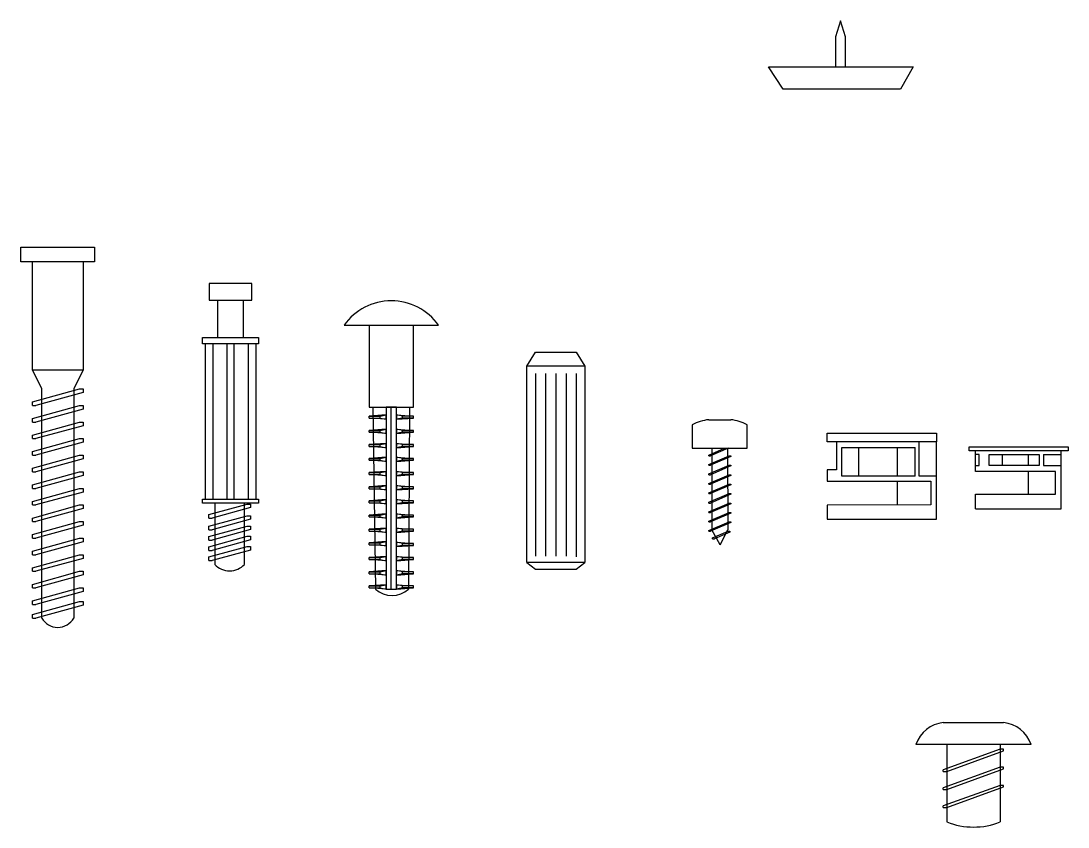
# Model space of a CAD drawing. Header units: inches. Extents: x 35 to 560, y 561 to 1057.
# Drawn here: x 252.61 to 267.08, y 619.43 to 630.58 of the extents above; entities that cross this region are included whole.
import ezdxf

# ---------------------------------------------------------------- set-up
doc = ezdxf.new("R2010")
doc.units = ezdxf.units.IN
doc.header["$MEASUREMENT"] = 0

msp = doc.modelspace()

# ---------------------------------------------------------------- linework, layer by layer
at = {"color": 4}
for p, q in [((263.935, 630.576), (263.866, 630.355)), ((264.005, 630.355), (263.935, 630.576)), ((263.866, 630.355), (263.866, 629.94)), ((264.005, 629.94), (264.005, 630.355)), ((263.141, 629.634), (262.939, 629.94)), ((262.939, 629.94), (264.939, 629.94)), ((264.939, 629.94), (264.762, 629.634)), ((264.762, 629.634), (263.141, 629.634)), ((255.119, 626.199), (255.893, 626.199)), ((255.119, 626.113), (255.119, 626.199)), ((255.893, 626.199), (255.893, 626.113)), ((255.893, 626.113), (255.119, 626.113)), ((263.75, 624.875), (265.263, 624.875)), ((263.75, 624.756), (263.75, 624.875)), ((265.263, 624.875), (265.263, 624.756)), ((265.263, 624.756), (263.75, 624.756)), ((263.878, 624.756), (263.878, 624.371)), ((263.953, 624.282), (263.953, 624.677)), ((263.953, 624.677), (264.968, 624.677)), ((264.183, 624.677), (264.183, 624.282)), ((264.716, 624.677), (264.716, 624.282)), ((264.968, 624.282), (264.968, 624.677)), ((265.022, 624.282), (265.022, 624.756)), ((265.263, 624.282), (265.263, 624.756)), ((263.878, 624.371), (263.75, 624.371)), ((263.75, 624.371), (263.75, 624.214)), ((264.968, 624.282), (263.953, 624.282)), ((265.263, 624.282), (265.022, 624.282)), ((265.263, 623.69), (265.263, 624.282)), ((263.75, 624.214), (265.185, 624.214)), ((264.716, 624.214), (264.716, 623.884)), ((265.185, 624.214), (265.185, 623.884)), ((255.204, 623.751), (255.734, 623.897)), ((255.782, 623.847), (255.253, 623.701)), ((255.287, 623.909), (255.287, 623.062)), ((255.7, 623.062), (255.7, 623.909)), ((255.734, 623.897), (255.782, 623.897)), ((255.782, 623.897), (255.782, 623.847)), ((265.185, 623.884), (263.75, 623.883)), ((263.75, 623.883), (263.75, 623.69)), ((255.204, 623.701), (255.204, 623.751)), ((255.204, 623.59), (255.734, 623.736)), ((255.204, 623.701), (255.253, 623.701)), ((255.782, 623.686), (255.253, 623.54)), ((255.734, 623.736), (255.782, 623.736)), ((255.782, 623.736), (255.782, 623.686)), ((263.75, 623.69), (265.263, 623.69)), ((255.204, 623.447), (255.734, 623.593)), ((255.204, 623.54), (255.204, 623.59)), ((255.204, 623.54), (255.253, 623.54)), ((255.782, 623.543), (255.253, 623.397)), ((255.734, 623.593), (255.782, 623.593)), ((255.782, 623.593), (255.782, 623.543)), ((255.204, 623.306), (255.734, 623.452)), ((255.204, 623.397), (255.204, 623.447)), ((255.204, 623.397), (255.253, 623.397)), ((255.782, 623.402), (255.253, 623.256)), ((255.734, 623.452), (255.782, 623.452)), ((255.782, 623.452), (255.782, 623.402)), ((255.204, 623.165), (255.734, 623.311)), ((255.204, 623.256), (255.204, 623.306)), ((255.204, 623.256), (255.253, 623.256)), ((255.782, 623.261), (255.253, 623.115)), ((255.734, 623.311), (255.782, 623.311)), ((255.782, 623.311), (255.782, 623.261)), ((255.204, 623.115), (255.204, 623.165)), ((255.204, 623.115), (255.253, 623.115)), ((265.355, 620.876), (266.189, 620.876)), ((264.975, 620.575), (266.57, 620.575)), ((266.142, 620.507), (265.355, 620.224)), ((265.404, 620.575), (265.404, 619.502)), ((265.404, 620.2), (266.186, 620.487)), ((266.142, 620.575), (266.142, 619.502)), ((266.186, 620.507), (266.142, 620.507)), ((266.186, 620.487), (266.186, 620.507)), ((266.142, 620.258), (265.355, 619.975)), ((265.355, 620.2), (265.355, 620.224)), ((265.355, 620.2), (265.404, 620.2)), ((265.404, 619.951), (266.186, 620.238)), ((266.186, 620.258), (266.142, 620.258)), ((266.186, 620.238), (266.186, 620.258)), ((266.142, 620.008), (265.355, 619.726)), ((265.355, 619.951), (265.355, 619.975)), ((265.355, 619.951), (265.404, 619.951)), ((265.404, 619.702), (266.186, 619.989)), ((266.186, 620.008), (266.142, 620.008)), ((266.186, 619.989), (266.186, 620.008)), ((265.355, 619.702), (265.355, 619.726)), ((265.355, 619.702), (265.404, 619.702))]:
    msp.add_line(p, q, dxfattribs=at)
at = {"color": 1}
for p, q in [((252.609, 627.247), (252.609, 627.447)), ((252.609, 627.447), (253.626, 627.447)), ((253.626, 627.447), (253.626, 627.247)), ((252.769, 627.247), (252.609, 627.247)), ((252.769, 625.751), (252.769, 627.247)), ((253.626, 627.247), (252.769, 627.247)), ((253.467, 627.247), (253.467, 625.751)), ((252.897, 625.489), (252.769, 625.751)), ((252.769, 625.751), (253.467, 625.751)), ((253.467, 625.751), (253.338, 625.489)), ((259.72, 625.703), (259.72, 623.176)), ((259.86, 625.703), (259.86, 623.176)), ((260.001, 625.703), (260.001, 623.176)), ((260.142, 625.703), (260.142, 623.176)), ((260.283, 625.703), (260.283, 623.168)), ((260.4, 625.805), (260.4, 623.087)), ((252.769, 625.31), (253.419, 625.489)), ((253.467, 625.439), (252.817, 625.26)), ((252.897, 622.321), (252.897, 625.489)), ((253.338, 625.489), (253.338, 622.321)), ((253.419, 625.489), (253.467, 625.489)), ((253.467, 625.489), (253.467, 625.439)), ((252.769, 625.26), (252.769, 625.31)), ((252.769, 625.26), (252.817, 625.26)), ((252.769, 625.08), (253.419, 625.26)), ((253.419, 625.26), (253.467, 625.26)), ((253.467, 625.26), (253.467, 625.21)), ((253.467, 625.21), (252.817, 625.03)), ((252.769, 625.03), (252.769, 625.08)), ((252.769, 625.03), (252.817, 625.03)), ((252.769, 624.851), (253.419, 625.03)), ((253.467, 624.98), (252.817, 624.801)), ((253.419, 625.03), (253.467, 625.03)), ((253.467, 625.03), (253.467, 624.98)), ((252.769, 624.801), (252.769, 624.851)), ((252.769, 624.801), (252.817, 624.801)), ((252.769, 624.622), (253.419, 624.801)), ((253.467, 624.751), (252.817, 624.572)), ((253.419, 624.801), (253.467, 624.801)), ((253.467, 624.801), (253.467, 624.751)), ((252.769, 624.572), (252.769, 624.622)), ((252.769, 624.572), (252.817, 624.572)), ((252.769, 624.392), (253.419, 624.572)), ((253.419, 624.572), (253.467, 624.572)), ((253.467, 624.572), (253.467, 624.522)), ((252.769, 624.342), (252.769, 624.392)), ((253.467, 624.522), (252.817, 624.342)), ((252.769, 624.342), (252.817, 624.342)), ((252.769, 624.163), (253.419, 624.342)), ((253.467, 624.293), (252.817, 624.113)), ((253.419, 624.342), (253.467, 624.342)), ((253.467, 624.342), (253.467, 624.293)), ((252.769, 624.113), (252.769, 624.163)), ((252.769, 624.113), (252.817, 624.113)), ((252.769, 623.934), (253.419, 624.113)), ((253.419, 624.113), (253.467, 624.113)), ((253.467, 624.113), (253.467, 624.063)), ((253.467, 624.063), (252.817, 623.884)), ((252.769, 623.884), (252.769, 623.934)), ((252.769, 623.884), (252.817, 623.884)), ((252.769, 623.704), (253.419, 623.884)), ((253.467, 623.834), (252.817, 623.654)), ((253.419, 623.884), (253.467, 623.884)), ((253.467, 623.884), (253.467, 623.834)), ((252.769, 623.654), (252.769, 623.704)), ((252.769, 623.654), (252.817, 623.654)), ((252.769, 623.475), (253.419, 623.654)), ((253.467, 623.605), (252.817, 623.425)), ((253.419, 623.654), (253.467, 623.654)), ((253.467, 623.654), (253.467, 623.605)), ((252.769, 623.425), (252.769, 623.475)), ((252.769, 623.425), (252.817, 623.425)), ((252.769, 623.246), (253.419, 623.425)), ((253.467, 623.375), (252.817, 623.196)), ((253.419, 623.425), (253.467, 623.425)), ((253.467, 623.425), (253.467, 623.375)), ((252.769, 623.196), (252.769, 623.246)), ((252.769, 623.196), (252.817, 623.196)), ((252.769, 623.016), (253.419, 623.196)), ((253.467, 623.146), (252.817, 622.967)), ((253.419, 623.196), (253.467, 623.196)), ((253.467, 623.196), (253.467, 623.146)), ((252.769, 622.967), (252.769, 623.016)), ((252.769, 622.967), (252.817, 622.967)), ((252.769, 622.787), (253.419, 622.967)), ((253.419, 622.967), (253.467, 622.967)), ((253.467, 622.967), (253.467, 622.917)), ((252.769, 622.737), (252.769, 622.787)), ((253.467, 622.917), (252.817, 622.737)), ((252.769, 622.737), (252.817, 622.737)), ((252.769, 622.558), (253.419, 622.737)), ((253.467, 622.687), (252.817, 622.508)), ((253.419, 622.737), (253.467, 622.737)), ((253.467, 622.737), (253.467, 622.687)), ((252.769, 622.508), (252.769, 622.558)), ((252.769, 622.371), (253.419, 622.551)), ((252.769, 622.508), (252.817, 622.508)), ((253.467, 622.501), (252.817, 622.321)), ((253.419, 622.551), (253.467, 622.551)), ((253.467, 622.551), (253.467, 622.501)), ((252.769, 622.321), (252.769, 622.371)), ((252.769, 622.321), (252.817, 622.321))]:
    msp.add_line(p, q, dxfattribs=at)
at = {"color": 3}
for p, q in [((257.074, 626.37), (258.38, 626.37)), ((257.421, 626.37), (257.421, 625.238)), ((258.034, 625.238), (258.034, 626.37)), ((257.421, 625.238), (258.034, 625.238)), ((257.421, 625.085), (257.421, 625.112)), ((257.421, 625.112), (257.573, 625.112)), ((257.471, 625.238), (257.508, 622.722)), ((257.573, 625.112), (257.657, 625.129)), ((257.573, 625.085), (257.573, 625.112)), ((257.727, 622.722), (257.727, 625.238)), ((257.883, 625.112), (257.798, 625.129)), ((258.034, 625.112), (257.883, 625.112)), ((257.883, 625.085), (257.883, 625.112)), ((257.978, 625.238), (257.965, 622.722)), ((258.034, 625.085), (258.034, 625.112)), ((257.421, 625.085), (257.573, 625.085)), ((257.573, 625.085), (257.657, 625.069)), ((257.883, 625.085), (257.798, 625.069)), ((258.034, 625.085), (257.883, 625.085)), ((257.421, 624.889), (257.421, 624.916)), ((257.421, 624.916), (257.573, 624.916)), ((257.421, 624.889), (257.573, 624.889)), ((257.573, 624.916), (257.657, 624.932)), ((257.573, 624.889), (257.573, 624.916)), ((257.573, 624.889), (257.657, 624.872)), ((257.883, 624.916), (257.798, 624.932)), ((257.883, 624.889), (257.798, 624.872)), ((258.034, 624.916), (257.883, 624.916)), ((257.883, 624.889), (257.883, 624.916)), ((258.034, 624.889), (257.883, 624.889)), ((258.034, 624.889), (258.034, 624.916)), ((257.421, 624.692), (257.421, 624.719)), ((257.421, 624.719), (257.573, 624.719)), ((257.421, 624.692), (257.573, 624.692)), ((257.573, 624.719), (257.657, 624.735)), ((257.573, 624.692), (257.573, 624.719)), ((257.573, 624.692), (257.657, 624.676)), ((257.883, 624.719), (257.798, 624.735)), ((257.883, 624.692), (257.798, 624.676)), ((258.034, 624.719), (257.883, 624.719)), ((257.883, 624.692), (257.883, 624.719)), ((258.034, 624.692), (257.883, 624.692)), ((258.034, 624.692), (258.034, 624.719)), ((257.421, 624.502), (257.421, 624.529)), ((257.421, 624.529), (257.573, 624.529)), ((257.573, 624.529), (257.657, 624.546)), ((257.573, 624.502), (257.573, 624.529)), ((257.883, 624.529), (257.798, 624.546)), ((258.034, 624.529), (257.883, 624.529)), ((257.883, 624.502), (257.883, 624.529)), ((258.034, 624.502), (258.034, 624.529)), ((257.421, 624.502), (257.573, 624.502)), ((257.573, 624.502), (257.657, 624.486)), ((257.883, 624.502), (257.798, 624.486)), ((258.034, 624.502), (257.883, 624.502)), ((257.421, 624.306), (257.421, 624.333)), ((257.421, 624.333), (257.573, 624.333)), ((257.421, 624.306), (257.573, 624.306)), ((257.573, 624.333), (257.657, 624.349)), ((257.573, 624.306), (257.573, 624.333)), ((257.573, 624.306), (257.657, 624.289)), ((257.883, 624.333), (257.798, 624.349)), ((257.883, 624.306), (257.798, 624.289)), ((258.034, 624.333), (257.883, 624.333)), ((257.883, 624.306), (257.883, 624.333)), ((258.034, 624.306), (257.883, 624.306)), ((258.034, 624.306), (258.034, 624.333)), ((257.421, 624.109), (257.421, 624.136)), ((257.421, 624.136), (257.573, 624.136)), ((257.421, 624.109), (257.573, 624.109)), ((257.573, 624.136), (257.657, 624.152)), ((257.573, 624.109), (257.573, 624.136)), ((257.573, 624.109), (257.657, 624.093)), ((257.883, 624.136), (257.798, 624.152)), ((257.883, 624.109), (257.798, 624.093)), ((258.034, 624.136), (257.883, 624.136)), ((257.883, 624.109), (257.883, 624.136)), ((258.034, 624.109), (257.883, 624.109)), ((258.034, 624.109), (258.034, 624.136)), ((257.573, 623.941), (257.657, 623.958)), ((257.883, 623.941), (257.798, 623.958)), ((257.421, 623.914), (257.421, 623.941)), ((257.421, 623.941), (257.573, 623.941)), ((257.421, 623.914), (257.573, 623.914)), ((257.573, 623.914), (257.573, 623.941)), ((257.573, 623.914), (257.657, 623.898)), ((257.883, 623.914), (257.798, 623.898)), ((258.034, 623.941), (257.883, 623.941)), ((257.883, 623.914), (257.883, 623.941)), ((258.034, 623.914), (257.883, 623.914)), ((258.034, 623.914), (258.034, 623.941)), ((257.421, 623.718), (257.421, 623.745)), ((257.421, 623.745), (257.573, 623.745)), ((257.421, 623.718), (257.573, 623.718)), ((257.573, 623.745), (257.657, 623.761)), ((257.573, 623.718), (257.573, 623.745)), ((257.573, 623.718), (257.657, 623.701)), ((257.883, 623.745), (257.798, 623.761)), ((257.883, 623.718), (257.798, 623.701)), ((258.034, 623.745), (257.883, 623.745)), ((257.883, 623.718), (257.883, 623.745)), ((258.034, 623.718), (257.883, 623.718)), ((258.034, 623.718), (258.034, 623.745)), ((257.421, 623.521), (257.421, 623.548)), ((257.421, 623.548), (257.573, 623.548)), ((257.421, 623.521), (257.573, 623.521)), ((257.573, 623.548), (257.657, 623.564)), ((257.573, 623.521), (257.573, 623.548)), ((257.573, 623.521), (257.657, 623.505)), ((257.883, 623.548), (257.798, 623.564)), ((257.883, 623.521), (257.798, 623.505)), ((258.034, 623.548), (257.883, 623.548)), ((257.883, 623.521), (257.883, 623.548)), ((258.034, 623.521), (257.883, 623.521)), ((258.034, 623.521), (258.034, 623.548)), ((257.573, 623.361), (257.657, 623.378)), ((257.883, 623.353), (257.798, 623.369)), ((257.421, 623.335), (257.421, 623.361)), ((257.421, 623.361), (257.573, 623.361)), ((257.421, 623.335), (257.573, 623.335)), ((257.573, 623.335), (257.573, 623.361)), ((257.573, 623.335), (257.657, 623.318)), ((257.883, 623.326), (257.798, 623.31)), ((258.034, 623.353), (257.883, 623.353)), ((257.883, 623.326), (257.883, 623.353)), ((258.034, 623.326), (257.883, 623.326)), ((258.034, 623.326), (258.034, 623.353)), ((257.421, 623.129), (257.421, 623.156)), ((257.421, 623.156), (257.573, 623.156)), ((257.421, 623.129), (257.573, 623.129)), ((257.573, 623.156), (257.657, 623.173)), ((257.573, 623.129), (257.573, 623.156)), ((257.573, 623.129), (257.657, 623.113)), ((257.883, 623.156), (257.798, 623.173)), ((257.883, 623.129), (257.798, 623.113)), ((258.034, 623.156), (257.883, 623.156)), ((257.883, 623.129), (257.883, 623.156)), ((258.034, 623.129), (257.883, 623.129)), ((258.034, 623.129), (258.034, 623.156)), ((257.421, 622.933), (257.421, 622.96)), ((257.421, 622.96), (257.573, 622.96)), ((257.421, 622.933), (257.573, 622.933)), ((257.573, 622.96), (257.657, 622.976)), ((257.573, 622.933), (257.573, 622.96)), ((257.573, 622.933), (257.657, 622.916)), ((257.883, 622.96), (257.798, 622.976)), ((257.883, 622.933), (257.798, 622.916)), ((258.034, 622.96), (257.883, 622.96)), ((257.883, 622.933), (257.883, 622.96)), ((258.034, 622.933), (257.883, 622.933)), ((258.034, 622.933), (258.034, 622.96)), ((257.421, 622.738), (257.421, 622.765)), ((257.421, 622.765), (257.573, 622.765)), ((257.421, 622.738), (257.573, 622.738)), ((257.573, 622.765), (257.657, 622.781)), ((257.573, 622.738), (257.573, 622.765)), ((257.573, 622.738), (257.657, 622.722)), ((257.883, 622.765), (257.798, 622.781)), ((257.883, 622.738), (257.798, 622.722)), ((258.034, 622.765), (257.883, 622.765)), ((257.883, 622.738), (257.883, 622.765)), ((258.034, 622.738), (257.883, 622.738)), ((258.034, 622.738), (258.034, 622.765))]:
    msp.add_line(p, q, dxfattribs=at)
at = {"color": 2}
for p, q in [((261.887, 624.993), (261.887, 624.669)), ((262.114, 625.063), (262.418, 625.063)), ((262.644, 624.669), (262.644, 624.993)), ((261.887, 624.669), (262.644, 624.669)), ((262.114, 624.574), (262.334, 624.669)), ((262.381, 624.669), (262.139, 624.564)), ((262.157, 624.669), (262.158, 623.542)), ((262.374, 624.669), (262.376, 623.542)), ((262.114, 624.564), (262.114, 624.574)), ((262.114, 624.444), (262.395, 624.564)), ((262.114, 624.564), (262.139, 624.564)), ((262.418, 624.554), (262.139, 624.434)), ((262.395, 624.564), (262.418, 624.564)), ((262.418, 624.564), (262.418, 624.554)), ((265.802, 624.348), (265.802, 624.632)), ((265.849, 624.581), (265.802, 624.581)), ((265.849, 624.428), (265.849, 624.581)), ((266.167, 624.581), (266.167, 624.428)), ((266.529, 624.581), (266.529, 624.428)), ((266.741, 624.581), (266.984, 624.581)), ((266.741, 624.581), (266.741, 624.428)), ((266.984, 623.829), (266.984, 624.632)), ((262.114, 624.434), (262.114, 624.444)), ((262.114, 624.434), (262.139, 624.434)), ((262.114, 624.313), (262.395, 624.434)), ((262.418, 624.424), (262.139, 624.303)), ((262.395, 624.434), (262.418, 624.434)), ((262.418, 624.434), (262.418, 624.424)), ((265.802, 624.428), (265.849, 624.428)), ((266.741, 624.428), (266.984, 624.428)), ((262.114, 624.303), (262.114, 624.313)), ((262.114, 624.303), (262.139, 624.303)), ((262.114, 624.183), (262.395, 624.303)), ((262.418, 624.293), (262.139, 624.173)), ((262.395, 624.303), (262.418, 624.303)), ((262.418, 624.303), (262.418, 624.293)), ((266.907, 624.347), (265.802, 624.348)), ((266.529, 624.347), (266.529, 624.034)), ((266.907, 624.034), (266.907, 624.347)), ((262.114, 624.173), (262.114, 624.183)), ((262.114, 624.173), (262.139, 624.173)), ((262.114, 624.052), (262.395, 624.173)), ((262.418, 624.163), (262.139, 624.042)), ((262.395, 624.173), (262.418, 624.173)), ((262.418, 624.173), (262.418, 624.163)), ((262.114, 624.042), (262.114, 624.052)), ((262.114, 624.042), (262.139, 624.042)), ((262.114, 623.921), (262.395, 624.042)), ((262.418, 624.032), (262.139, 623.911)), ((262.395, 624.042), (262.418, 624.042)), ((262.418, 624.042), (262.418, 624.032)), ((265.802, 623.829), (265.802, 624.034)), ((265.802, 624.034), (266.907, 624.034)), ((262.114, 623.911), (262.114, 623.921)), ((262.114, 623.911), (262.139, 623.911)), ((262.114, 623.791), (262.395, 623.911)), ((262.418, 623.901), (262.139, 623.781)), ((262.395, 623.911), (262.418, 623.911)), ((262.418, 623.911), (262.418, 623.901)), ((265.802, 623.829), (266.984, 623.829)), ((262.114, 623.781), (262.114, 623.791)), ((262.114, 623.781), (262.139, 623.781)), ((262.114, 623.66), (262.395, 623.781)), ((262.114, 623.65), (262.114, 623.66)), ((262.418, 623.771), (262.139, 623.65)), ((262.395, 623.781), (262.418, 623.781)), ((262.418, 623.781), (262.418, 623.771)), ((262.114, 623.65), (262.139, 623.65)), ((262.114, 623.53), (262.395, 623.65)), ((262.114, 623.52), (262.114, 623.53)), ((262.114, 623.52), (262.139, 623.52)), ((262.418, 623.64), (262.139, 623.52)), ((262.274, 623.333), (262.158, 623.542)), ((262.168, 623.428), (262.382, 623.52)), ((262.274, 623.333), (262.376, 623.542)), ((262.382, 623.52), (262.404, 623.52)), ((262.395, 623.65), (262.418, 623.65)), ((262.404, 623.52), (262.404, 623.509)), ((262.418, 623.65), (262.418, 623.64)), ((262.168, 623.418), (262.168, 623.428)), ((262.168, 623.418), (262.193, 623.418)), ((262.404, 623.509), (262.193, 623.418))]:
    msp.add_line(p, q, dxfattribs=at)
at = {"color": 1}
msp.add_xline((235.305, 596.706), (1, 0), dxfattribs=at)
at = {"color": 4}
for points in [[(255.21, 626.946), (255.21, 626.716), (255.801, 626.716), (255.801, 626.946), (255.21, 626.946)], [(255.325, 626.716), (255.325, 626.199), (255.687, 626.199), (255.687, 626.716)], [(255.156, 626.113), (255.156, 623.966), (255.264, 623.966), (255.264, 626.113)], [(255.456, 626.113), (255.456, 623.966), (255.556, 623.966), (255.556, 626.113)], [(255.749, 626.113), (255.749, 623.966), (255.858, 623.966), (255.858, 626.113)], [(255.119, 623.966), (255.893, 623.966), (255.893, 623.909), (255.119, 623.909), (255.119, 623.966)]]:
    msp.add_lwpolyline(points, dxfattribs=at)
at = {"color": 1}
msp.add_lwpolyline([(259.602, 623.087), (259.72, 622.999), (260.283, 622.999), (260.4, 623.087), (259.602, 623.087), (259.602, 625.805), (259.72, 625.999), (260.283, 625.999), (260.4, 625.805), (259.602, 625.805)], dxfattribs=at)
at = {"color": 3}
for points in [[(257.657, 625.129), (257.657, 625.069), (257.421, 625.085)], [(257.657, 625.069), (257.657, 625.129), (257.421, 625.112)], [(257.657, 622.722), (257.798, 622.722), (257.798, 625.238), (257.657, 625.238), (257.657, 622.722)], [(257.798, 625.129), (257.798, 625.069), (258.034, 625.085)], [(257.798, 625.069), (257.798, 625.129), (258.034, 625.112)], [(257.657, 624.932), (257.657, 624.872), (257.421, 624.889)], [(257.657, 624.872), (257.657, 624.932), (257.421, 624.916)], [(257.798, 624.932), (257.798, 624.872), (258.034, 624.889)], [(257.798, 624.872), (257.798, 624.932), (258.034, 624.916)], [(257.657, 624.735), (257.657, 624.676), (257.421, 624.692)], [(257.657, 624.676), (257.657, 624.735), (257.421, 624.719)], [(257.798, 624.735), (257.798, 624.676), (258.034, 624.692)], [(257.798, 624.676), (257.798, 624.735), (258.034, 624.719)], [(257.657, 624.546), (257.657, 624.486), (257.421, 624.502)], [(257.657, 624.486), (257.657, 624.546), (257.421, 624.529)], [(257.798, 624.546), (257.798, 624.486), (258.034, 624.502)], [(257.798, 624.486), (257.798, 624.546), (258.034, 624.529)], [(257.657, 624.349), (257.657, 624.289), (257.421, 624.306)], [(257.657, 624.289), (257.657, 624.349), (257.421, 624.333)], [(257.798, 624.349), (257.798, 624.289), (258.034, 624.306)], [(257.798, 624.289), (257.798, 624.349), (258.034, 624.333)], [(257.657, 624.152), (257.657, 624.093), (257.421, 624.109)], [(257.657, 624.093), (257.657, 624.152), (257.421, 624.136)], [(257.798, 624.152), (257.798, 624.093), (258.034, 624.109)], [(257.798, 624.093), (257.798, 624.152), (258.034, 624.136)], [(257.657, 623.958), (257.657, 623.898), (257.421, 623.914)], [(257.657, 623.898), (257.657, 623.958), (257.421, 623.941)], [(257.798, 623.958), (257.798, 623.898), (258.034, 623.914)], [(257.798, 623.898), (257.798, 623.958), (258.034, 623.941)], [(257.657, 623.761), (257.657, 623.701), (257.421, 623.718)], [(257.657, 623.701), (257.657, 623.761), (257.421, 623.745)], [(257.798, 623.761), (257.798, 623.701), (258.034, 623.718)], [(257.798, 623.701), (257.798, 623.761), (258.034, 623.745)], [(257.657, 623.564), (257.657, 623.505), (257.421, 623.521)], [(257.657, 623.505), (257.657, 623.564), (257.421, 623.548)], [(257.798, 623.564), (257.798, 623.505), (258.034, 623.521)], [(257.798, 623.505), (257.798, 623.564), (258.034, 623.548)], [(257.657, 623.378), (257.657, 623.318), (257.421, 623.335)], [(257.657, 623.318), (257.657, 623.378), (257.421, 623.361)], [(257.798, 623.369), (257.798, 623.31), (258.034, 623.326)], [(257.798, 623.31), (257.798, 623.369), (258.034, 623.353)], [(257.657, 623.173), (257.657, 623.113), (257.421, 623.129)], [(257.657, 623.113), (257.657, 623.173), (257.421, 623.156)], [(257.798, 623.173), (257.798, 623.113), (258.034, 623.129)], [(257.798, 623.113), (257.798, 623.173), (258.034, 623.156)], [(257.657, 622.976), (257.657, 622.916), (257.421, 622.933)], [(257.657, 622.916), (257.657, 622.976), (257.421, 622.96)], [(257.798, 622.976), (257.798, 622.916), (258.034, 622.933)], [(257.798, 622.916), (257.798, 622.976), (258.034, 622.96)], [(257.657, 622.781), (257.657, 622.722), (257.421, 622.738)], [(257.657, 622.722), (257.657, 622.781), (257.421, 622.765)], [(257.798, 622.781), (257.798, 622.722), (258.034, 622.738)], [(257.798, 622.722), (257.798, 622.781), (258.034, 622.765)]]:
    msp.add_lwpolyline(points, dxfattribs=at)
at = {"color": 2}
for points in [[(265.712, 624.687), (267.079, 624.687), (267.079, 624.632), (265.712, 624.632)], [(265.99, 624.581), (266.682, 624.581), (266.682, 624.428), (265.99, 624.428)]]:
    msp.add_lwpolyline(points, close=True, dxfattribs=at)
at = {"color": 3}
for centre, radius, start, end in [((257.727, 625.907), 0.8, 35.2923, 144.7077), ((257.737, 622.976), 0.342, 228.0816, 311.9184)]:
    msp.add_arc(centre, radius, start, end, dxfattribs=at)
at = {"color": 2}
for centre, start, end in [((262.163, 624.507), 95.0377, 119.6208), ((262.369, 624.507), 60.3792, 84.9623)]:
    msp.add_arc(centre, 0.558, start, end, dxfattribs=at)
at = {"color": 4}
for centre, radius, start, end in [((255.493, 623.259), 0.285, 223.7004, 316.2996), ((265.408, 620.419), 0.46, 96.5475, 160.1842), ((266.137, 620.419), 0.46, 19.8158, 83.4525), ((265.773, 620.429), 0.998, 248.3009, 291.6991)]:
    msp.add_arc(centre, radius, start, end, dxfattribs=at)
at = {"color": 1}
msp.add_arc((253.118, 622.446), 0.254, 209.548, 330.452, dxfattribs=at)

doc.saveas('drawing.dxf')
